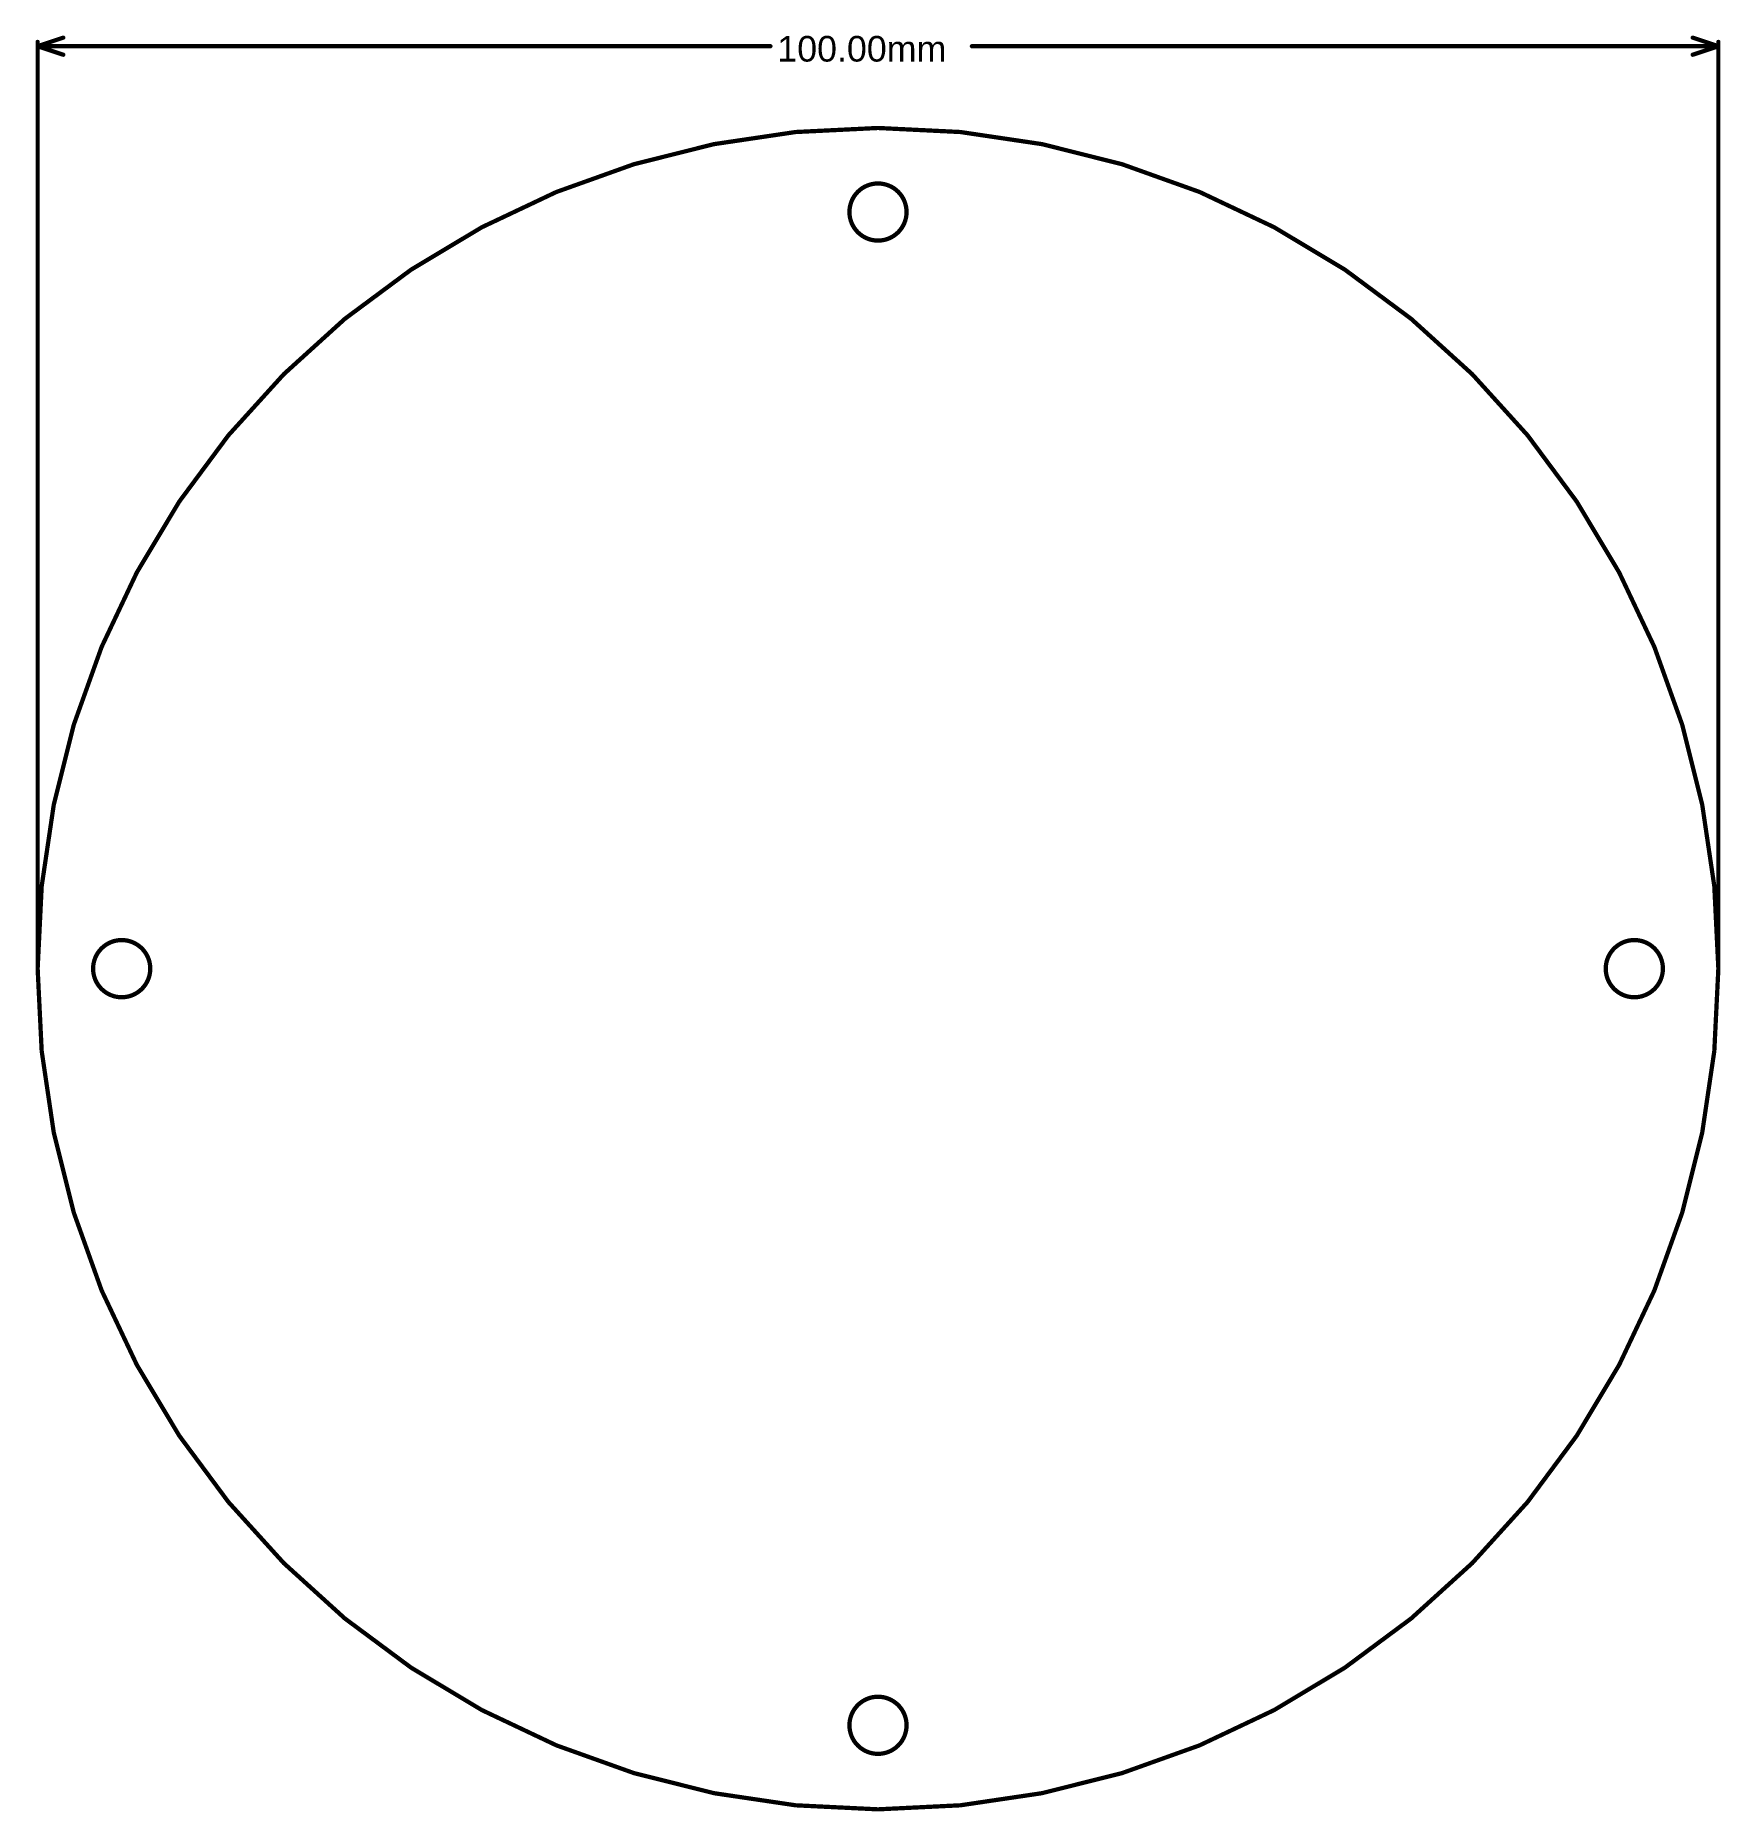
# Model space of a CAD drawing. Header units: inches. Extents: x -1.97 to 1.97, y -1.97 to 2.19.
import ezdxf

# ---------------------------------------------------------------- set-up
doc = ezdxf.new("R2010")
doc.units = ezdxf.units.IN
doc.header["$MEASUREMENT"] = 0
doc.layers.add('Mechanical 1', color=6, linetype='Continuous')
doc.styles.add('Arial', font='', dxfattribs={"height": 0.2})
doc.styles.get('Arial').set_extended_font_data('Arial')

msp = doc.modelspace()

# ---------------------------------------------------------------- linework, layer by layer
at = {"layer": 'Mechanical 1', "const_width": 0.01}
for points in [[(-1.9685, 2.16), (-1.9085, 2.18)], [(-1.9685, 0.015), (-1.9685, 2.17)], [(-1.9685, 2.16), (-0.2519, 2.16)], [(-1.9685, 2.16), (-1.9085, 2.14)], [(0.2199, 2.16), (1.9685, 2.16)], [(1.9085, 2.18), (1.9685, 2.16)], [(1.9085, 2.14), (1.9685, 2.16)], [(1.9685, 0.015), (1.9685, 2.17)]]:
    msp.add_lwpolyline(points, dxfattribs=at)
at = {"layer": 'Mechanical 1'}
for points, const_width in [([(-1.971, 2.17, 1), (-1.966, 2.17, 1)], 0.005), ([(-1.971, 2.16, 1), (-1.966, 2.16, 1)], 0.005), ([(-1.971, 2.16, 1), (-1.966, 2.16, 1)], 0.005), ([(-1.971, 2.16, 1), (-1.966, 2.16, 1)], 0.005), ([(-1.911, 2.18, 1), (-1.906, 2.18, 1)], 0.005), ([(-0.2544, 2.16, 1), (-0.2494, 2.16, 1)], 0.005), ([(0.2174, 2.16, 1), (0.2224, 2.16, 1)], 0.005), ([(1.906, 2.18, 1), (1.911, 2.18, 1)], 0.005), ([(1.966, 2.17, 1), (1.971, 2.17, 1)], 0.005), ([(1.966, 2.16, 1), (1.971, 2.16, 1)], 0.005), ([(1.966, 2.16, 1), (1.971, 2.16, 1)], 0.005), ([(1.966, 2.16, 1), (1.971, 2.16, 1)], 0.005), ([(-1.911, 2.14, 1), (-1.906, 2.14, 1)], 0.005), ([(1.906, 2.14, 1), (1.911, 2.14, 1)], 0.005), ([(1.9685, 0, 1), (-1.9685, 0, 1)], 0.01), ([(0.0669, 1.7717, 1), (-0.0669, 1.7717, 1)], 0.01), ([(-0.0694, 1.7717, 1), (-0.0644, 1.7717, 1)], 0.005), ([(0.0644, 1.7717, 1), (0.0694, 1.7717, 1)], 0.005), ([(-1.7047, 0, 1), (-1.8386, 0, 1)], 0.01), ([(1.8386, 0, 1), (1.7047, 0, 1)], 0.01), ([(-1.971, 0.015, 1), (-1.966, 0.015, 1)], 0.005), ([(-1.971, 0, 1), (-1.966, 0, 1)], 0.005), ([(-1.8411, 0, 1), (-1.8361, 0, 1)], 0.005), ([(-1.7072, 0, 1), (-1.7022, 0, 1)], 0.005), ([(1.7022, 0, 1), (1.7072, 0, 1)], 0.005), ([(1.8361, 0, 1), (1.8411, 0, 1)], 0.005), ([(1.966, 0.015, 1), (1.971, 0.015, 1)], 0.005), ([(1.966, 0, 1), (1.971, 0, 1)], 0.005), ([(0.0669, -1.7717, 1), (-0.0669, -1.7717, 1)], 0.01), ([(-0.0694, -1.7717, 1), (-0.0644, -1.7717, 1)], 0.005), ([(0.0644, -1.7717, 1), (0.0694, -1.7717, 1)], 0.005)]:
    msp.add_lwpolyline(points, format="xyb", close=True, dxfattribs=dict(at, const_width=const_width))

# ---------------------------------------------------------------- texts
at = {"layer": 'Mechanical 1', "style": 'Arial'}
msp.add_text('100.00mm', height=0.06, dxfattribs=at).set_placement((-0.2359, 2.124))

doc.saveas('drawing.dxf')
